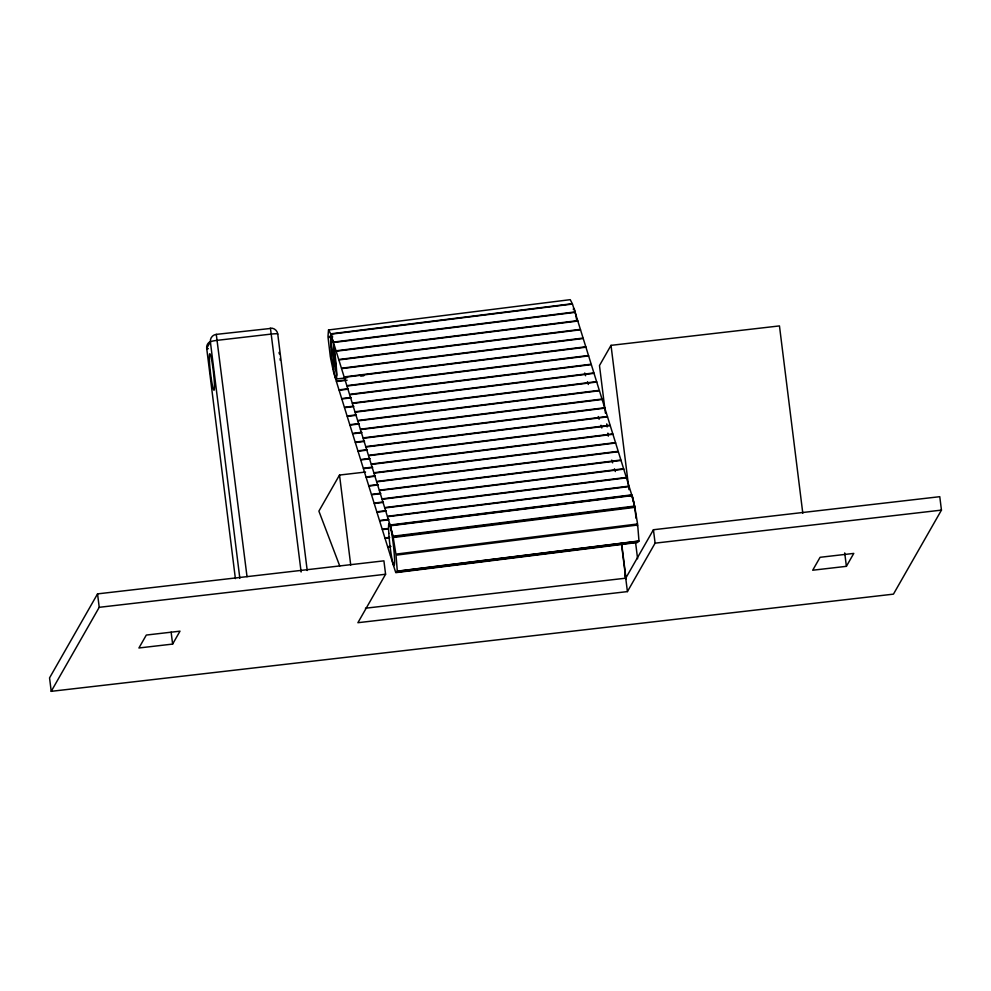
<?xml version="1.0" encoding="UTF-8"?>
<svg xmlns="http://www.w3.org/2000/svg" width="991" height="991" viewBox="0 0 991 991"><rect width="100%" height="100%" fill="white"/><g stroke="black" fill="none" stroke-linecap="round" stroke-linejoin="round"><path stroke-width="1.49" d="M333.657 369.916L333.719 345.884L336.692 375.279L330.684 340.52M653.428 529.739L655.101 543.155L627.414 591.602L357.9 622.707L385.586 574.26L383.913 560.844L97.552 593.882L49.55 677.906L51.222 691.334L893.448 594.142L941.45 510.117L939.778 496.689L653.428 529.739L625.742 578.187L365.419 608.226M51.222 691.334L99.224 607.31L97.552 593.882M172.62 644.088L179.99 631.168L146.309 635.058L138.926 647.978L172.62 644.088L171.133 632.159M365.543 472.038L339.517 475.048L318.891 511.133L339.752 565.985M802.797 513.239L779.459 325.915L611.013 345.351L599.481 365.543L605.414 413.136M846.388 566.332L853.771 553.412L820.09 557.301L812.707 570.221L846.388 566.332L844.716 552.916M235.387 578.608L206.698 348.324L210.389 341.858A6.801 6.739 29.7 0 1 216.286 334.376L270.481 328.467L301.128 572.018M216.286 334.376L247.032 576.7M332.567 336.048L327.971 336.618L328.504 329.966L570.234 299.666L572.327 303.692L330.672 333.843L328.578 329.83M332.679 337.064L328.083 337.646L330.412 357.429M345.463 379.974L336.283 381.126L333.682 372.517M347.123 380.222L336.407 381.547L338.984 389.872L348.163 388.72M348.287 389.141L339.12 390.281L341.684 398.58L350.864 397.428M350.987 397.849L341.821 398.989L344.385 407.289L353.564 406.149M353.688 406.558L344.521 407.697L347.085 415.997L356.265 414.857M356.401 415.266L347.222 416.418L349.786 424.705L358.965 423.566M359.101 423.975L349.922 425.127L352.486 433.414L361.665 432.274M361.802 432.683L352.623 433.835L355.187 442.135L364.366 440.983M364.502 441.404L355.323 442.543L357.9 450.843L367.066 449.691M367.203 450.112L358.024 451.252L360.6 459.551L369.767 458.399M369.903 458.821L360.724 459.96L363.301 468.26L372.467 467.108M372.604 467.529L363.424 468.669L366.001 476.968L375.168 475.829M375.304 476.237L366.125 477.389L368.702 485.677L377.881 484.537M378.005 484.946L368.825 486.098L371.402 494.385L380.581 493.245M380.705 493.654L371.526 494.806L374.103 503.094L383.282 501.954M383.406 502.363L374.226 503.515L376.803 511.814L385.982 510.662M386.106 511.083L376.927 512.223L379.503 520.523L388.683 519.371M388.806 519.792L379.627 520.932L382.204 529.231L388.323 528.463M388.447 528.884L382.328 529.64L384.904 537.94L389.488 537.37M389.624 537.779L385.028 538.348L387.605 546.648L390.665 546.264M390.788 546.685L387.729 547.069L390.305 555.356M637.324 542.102L395.657 572.265L393.13 564.486M336.197 379.02L346.937 377.769M360.761 376.146L363.821 375.787M99.224 607.31L385.586 574.26M655.101 543.155L941.45 510.117M624.64 575.3L625.742 578.187M584.764 372.988L585.619 375.75M587.465 381.696L588.32 384.458M598.267 416.53L599.121 419.304M600.967 425.238L601.822 428.013M611.769 460.084L612.636 462.847M614.47 468.793L615.337 471.555M390.429 555.778L393.006 564.065M330.56 358.123L333.546 372.071M611.013 345.351L629 489.678M635.504 541.891L637.597 558.775M606.752 423.888L607.136 426.96M607.904 433.092L608.288 436.164M621.667 543.65L626.064 578.967M621.369 543.093L627.414 591.602M339.517 475.048L350.727 565.043M270.196 328.157A6.801 6.739 29.7 0 1 277.765 334.091L307.21 570.506M239.834 578.286L210.389 341.858A6.801 0.743 -7.1 0 1 217.586 340.285L271.484 334.054A6.801 0.743 -7.1 0 1 277.765 334.091M631.217 496.057A21.269 1.722 83.3 0 1 636.086 518.429M636.643 524.264A21.269 1.722 83.3 0 1 636.742 525.626M573.331 309.477A21.269 1.722 83.3 0 1 576.675 320.13M208.345 348.671A6.801 0.743 -7.1 0 1 206.698 348.324A6.801 6.739 29.7 0 1 209.758 341.833M279.078 352.424A18.371 1.499 83.4 0 1 279.338 353.911M280.081 358.73A18.371 1.499 83.4 0 1 280.304 360.365M397.242 571.324L395.781 572.649L637.448 542.486L638.91 541.173L397.242 571.324M572.451 304.051L330.796 334.215L333.323 342.093L574.991 311.942L572.451 304.051M575.114 312.351L333.459 342.514L336.036 350.802L577.691 320.65L575.114 312.351M577.815 321.059L336.16 351.223L338.736 359.522L580.392 329.359L577.815 321.059M580.515 329.78L338.86 359.931L341.437 368.231L583.092 338.067L580.515 329.78M583.216 338.488L341.561 368.64L344.137 376.939L585.792 346.776L583.216 338.488M585.929 347.197L344.261 377.348L346.838 385.648L588.493 355.484L585.929 347.197M588.629 355.905L346.961 386.056L349.538 394.356L591.193 364.205L588.629 355.905M591.33 364.614L349.662 394.777L352.239 403.064L593.894 372.913L591.33 364.614M594.03 373.322L352.362 403.486L354.939 411.773L596.594 381.622L594.03 373.322M596.731 382.03L355.063 412.194L357.64 420.481L599.295 390.33L596.731 382.03M599.431 390.739L357.763 420.902L360.34 429.202L601.995 399.039L599.431 390.739M602.132 399.46L360.464 429.611L363.04 437.911L604.696 407.747L602.132 399.46M604.832 408.168L363.164 438.319L365.741 446.619L607.409 416.455L604.832 408.168M607.533 416.877L365.865 447.028L368.441 455.327L610.109 425.176L607.533 416.877M610.233 425.585L368.565 455.736L371.142 464.036L612.81 433.885L610.233 425.585M612.933 434.293L371.278 464.457L373.842 472.744L615.51 442.593L612.933 434.293M615.634 443.002L373.979 473.165L376.543 481.453L618.211 451.301L615.634 443.002M618.334 451.71L376.679 481.874L379.243 490.173L620.911 460.01L618.334 451.71M621.035 460.431L379.38 490.582L381.944 498.882L623.612 468.718L621.035 460.431M623.735 469.139L382.08 499.291L384.644 507.59L626.312 477.427L623.735 469.139M626.436 477.848L384.781 507.999L387.345 516.299L629.012 486.135L626.436 477.848M629.136 486.556L387.481 516.707L390.045 525.007L631.713 494.856L629.136 486.556M631.837 495.265L390.181 525.428L392.931 536.218L634.599 506.067L631.837 495.265M631.961 495.636L390.293 525.787L393.068 536.837L634.723 506.686L631.961 495.636M634.872 507.367L393.216 537.531L395.917 554.118L637.572 523.966L634.872 507.367M637.684 525.019L396.028 555.171L397.304 571.163L638.972 541.012L637.684 525.019M388.794 533.232A21.269 1.722 83.3 0 0 393.96 565.601A21.269 1.722 83.3 0 0 391.953 534.62A21.269 1.722 83.3 0 0 388.794 533.232M330.907 346.652A21.269 1.722 83.3 0 0 336.073 379.02A21.269 1.722 83.3 0 0 334.078 348.039A21.269 1.722 83.3 0 0 330.907 346.652M209.473 361.839A18.371 1.499 83.4 0 0 213.883 390.157A18.371 1.499 83.4 0 0 212.309 363.833A18.371 1.499 83.4 0 0 209.473 361.839"/></g></svg>
